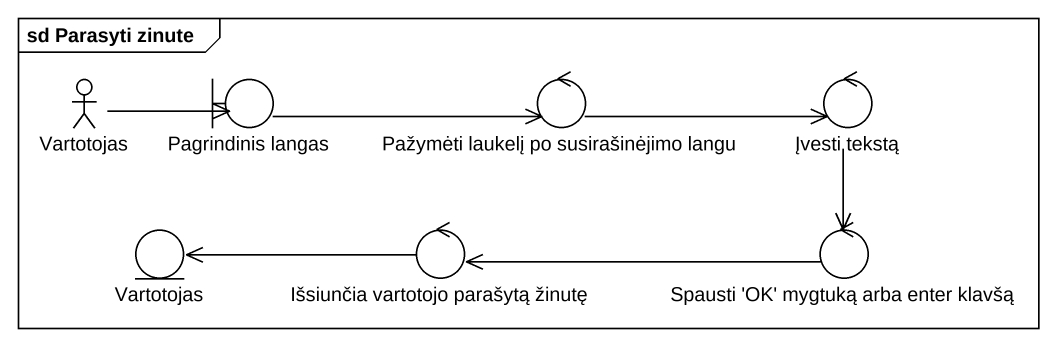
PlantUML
@startuml
mainframe sd Parasyti zinute
actor Vartotojas
boundary "Pagrindinis langas" as Pagrindinis_langas
control "Pažymėti laukelį po susirašinėjimo langu" as Pažymėti_laukelį_po
control "Įvesti tekstą" as Įvesti_tekstą
entity "Vartotojas" as Vartotojas_2
control "Išsiunčia vartotojo parašytą žinutę" as Išsiunčia_vartotojo
control "Spausti 'OK' mygtuką arba enter klavšą" as Spausti_OK_mygtuką_arba
Vartotojas -right-> Pagrindinis_langas
Pagrindinis_langas -right-> Pažymėti_laukelį_po
Pažymėti_laukelį_po -right-> Įvesti_tekstą
Įvesti_tekstą --> Spausti_OK_mygtuką_arba
Išsiunčia_vartotojo -left-> Vartotojas_2
Spausti_OK_mygtuką_arba -left-> Išsiunčia_vartotojo
@enduml
